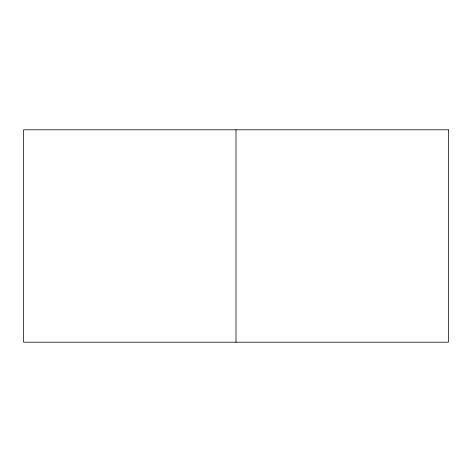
<?xml version="1.0" encoding="UTF-8"?>
<svg xmlns="http://www.w3.org/2000/svg" width="472" height="472" viewBox="0 0 472 472"><rect width="100%" height="100%" fill="white"/><g stroke="black" fill="none" stroke-linecap="round" stroke-linejoin="round"><path stroke-width="0.71" d="M236 129.8L236 342.2M448.4 129.8L23.6 129.8L23.6 342.2L448.4 342.2L448.4 129.8"/></g></svg>
